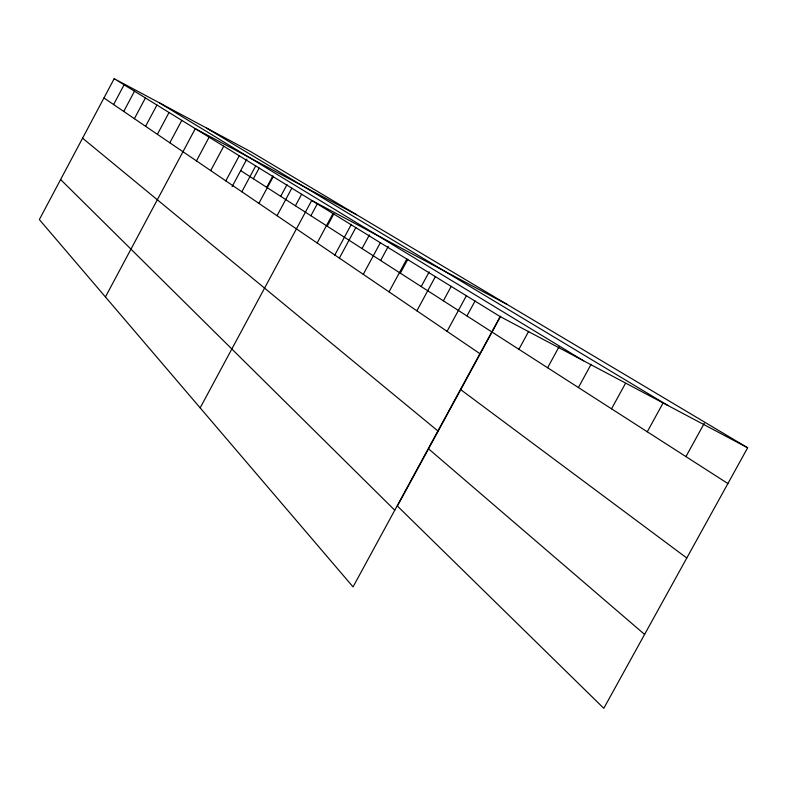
<?xml version="1.0" encoding="UTF-8"?>
<svg xmlns="http://www.w3.org/2000/svg" width="787" height="787" viewBox="0 0 787 787"><rect width="100%" height="100%" fill="white"/><g stroke="black" fill="none" stroke-linecap="round" stroke-linejoin="round"><path stroke-width="1.18" d="M114.184 78.69L39.35 219.573L353.048 586.886L500.129 316.561L114.184 78.69L250.817 151.694L747.65 447.773L603.796 708.31L397.405 506.061L500.748 316.128M113.603 104.553L124.1 84.799M123.736 111.449L134.498 91.203M134.39 118.689L145.428 97.942M145.585 126.304L156.928 105.025M157.39 134.331L169.028 112.492M169.825 142.791L181.797 120.362M105.438 296.955L195.284 128.675L356.55 214.703M196.455 160.902L209.116 137.194M210.709 170.592L223.744 146.215M225.82 180.872L239.248 155.767M232.116 186.608L246.872 159.053M241.845 191.772L255.706 165.909M253.394 178.787L259.169 168.025M266.734 187.345L272.892 175.865M258.884 203.361L273.197 176.691M280.723 196.337L287.039 184.571M277.044 215.707L291.829 188.182M295.43 205.781L301.588 194.33M200.164 407.873L311.721 200.439L507.113 304.431M310.904 215.717L317.23 203.971M317.151 242.986L332.999 213.552M327.205 226.194L333.954 213.661M334.623 255.372L351.346 224.364M339.374 258.097L355.813 227.62M362.03 248.554L369.408 234.88M363.269 274.348L380.347 242.73M380.642 260.517L388.237 246.459M389.024 291.869L406.79 259.031M400.337 273.168L407.823 259.336M421.212 286.576L429.181 271.879M416.874 310.806L435.378 276.65M443.376 300.811L451.266 286.271M447.065 331.337L466.386 295.764M466.947 315.951L475.092 300.949M518.889 349.31L528.697 331.317M547.604 367.755L559.134 346.634M578.406 387.538L591.116 364.302M611.538 408.817L625.478 383.397M647.278 431.768L663.067 403.023M685.939 456.598L704.257 423.337M500.129 316.561L747.65 447.773M206.253 127.888L667.809 405.453M159.81 103.067L583.669 360.849M240.674 170.622L727.896 483.552M103.943 97.981L479.932 353.688M460.739 389.663L686.785 558.003M82.586 138.187L437.897 430.951M428.551 448.816L644.592 634.42M60.619 179.534L394.759 510.232"/></g></svg>
